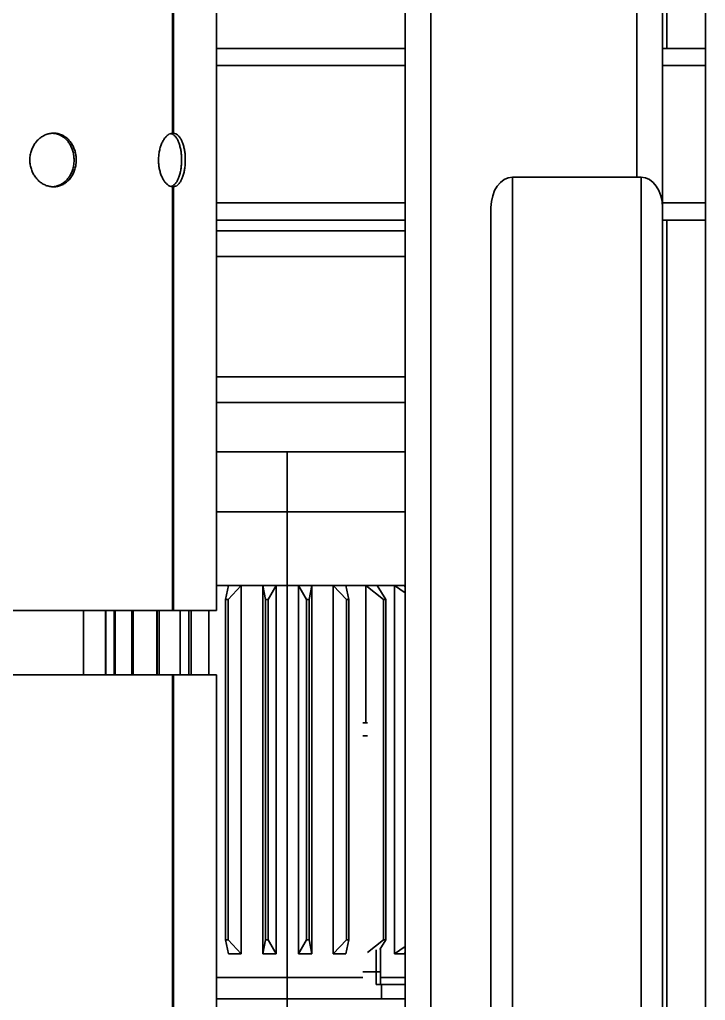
# Model space of a CAD drawing. Header units: millimetres. Extents: x -1052 to 3351, y 0 to 2015.
# Drawn here: x -363.04 to -358.31, y 1715.34 to 1722.1 of the extents above; entities that cross this region are included whole.
import ezdxf

# ---------------------------------------------------------------- set-up
doc = ezdxf.new("R2010")
doc.units = ezdxf.units.MM

msp = doc.modelspace()

# ---------------------------------------------------------------- linework, layer by layer
at = {"color": 7, "linetype": 'Continuous', "lineweight": 35}
for p, q in [((-358.3071, 1700.3826), (-358.3071, 1748.6039)), ((-358.3071, 1700.3826), (-358.3071, 1748.6039)), ((-358.7804, 1729.6704), (-358.7804, 1721.0172)), ((-358.7804, 1729.6704), (-358.7804, 1721.0172)), ((-358.6029, 1729.6704), (-358.6029, 1720.808)), ((-358.6029, 1729.6704), (-358.6029, 1720.808)), ((-358.5733, 1721.9047), (-358.5733, 1729.5964)), ((-358.5733, 1721.9047), (-358.5733, 1729.5964)), ((-360.2004, 1726.8775), (-360.2004, 1700.8264)), ((-360.2004, 1726.8775), (-360.2004, 1700.8264)), ((-360.3779, 1726.6349), (-360.3779, 1720.6474)), ((-360.3779, 1726.6349), (-360.3779, 1720.6474)), ((-361.9845, 1721.3203), (-361.9845, 1724.2418)), ((-361.9845, 1721.3203), (-361.9845, 1724.2418)), ((-361.9772, 1724.2418), (-361.9772, 1721.3203)), ((-361.9772, 1724.2418), (-361.9772, 1721.3203)), ((-361.6796, 1718.0292), (-361.6796, 1724.2418)), ((-361.6796, 1718.0292), (-361.6796, 1724.2418)), ((-360.3779, 1721.9047), (-361.6796, 1721.9047)), ((-360.3779, 1721.9047), (-361.6796, 1721.9047)), ((-358.3071, 1721.9047), (-358.6029, 1721.9047)), ((-358.3071, 1721.9047), (-358.6029, 1721.9047)), ((-360.3779, 1721.7864), (-361.6796, 1721.7864)), ((-360.3779, 1721.7864), (-361.6796, 1721.7864)), ((-358.3071, 1721.7864), (-358.6029, 1721.7864)), ((-358.3071, 1721.7864), (-358.6029, 1721.7864)), ((-361.9772, 1721.3203), (-361.9845, 1721.3203)), ((-361.9772, 1721.3203), (-361.9845, 1721.3203)), ((-359.6383, 1711.6983), (-359.6383, 1721.0172)), ((-358.7508, 1721.0172), (-359.6383, 1721.0172)), ((-359.6383, 1711.6983), (-359.6383, 1721.0172)), ((-358.7508, 1721.0172), (-359.6383, 1721.0172)), ((-358.7508, 1711.6983), (-358.7508, 1721.0172)), ((-358.7508, 1711.6983), (-358.7508, 1721.0172)), ((-361.9845, 1720.9508), (-361.9772, 1720.9508)), ((-361.9845, 1718.0292), (-361.9845, 1720.9508)), ((-361.9845, 1720.9508), (-361.9772, 1720.9508)), ((-361.9845, 1718.0292), (-361.9845, 1720.9508)), ((-361.9772, 1720.9508), (-361.9772, 1718.0292)), ((-361.9772, 1720.9508), (-361.9772, 1718.0292)), ((-360.3779, 1720.8397), (-361.6796, 1720.8397)), ((-360.3779, 1720.8397), (-361.6796, 1720.8397)), ((-358.3071, 1720.8397), (-358.6029, 1720.8397)), ((-358.3071, 1720.8397), (-358.6029, 1720.8397)), ((-359.7863, 1711.6371), (-359.7863, 1720.808)), ((-359.7863, 1711.6371), (-359.7863, 1720.808)), ((-358.6029, 1711.6371), (-358.6029, 1720.808)), ((-358.6029, 1711.6371), (-358.6029, 1720.808)), ((-360.3779, 1720.7213), (-361.6796, 1720.7213)), ((-360.3779, 1720.7213), (-361.6796, 1720.7213)), ((-358.3071, 1720.7213), (-358.6029, 1720.7213)), ((-358.3071, 1720.7213), (-358.6029, 1720.7213)), ((-358.5733, 1714.8786), (-358.5733, 1720.7213)), ((-358.5733, 1714.8786), (-358.5733, 1720.7213)), ((-360.3779, 1720.6474), (-361.6796, 1720.6474)), ((-360.3779, 1720.6474), (-361.6796, 1720.6474)), ((-360.3779, 1720.6474), (-360.3779, 1720.4699)), ((-360.3779, 1720.6474), (-360.3779, 1720.4699)), ((-360.3779, 1720.4699), (-361.6796, 1720.4699)), ((-360.3779, 1720.4699), (-361.6796, 1720.4699)), ((-360.3779, 1720.4699), (-360.3779, 1719.6415)), ((-360.3779, 1720.4699), (-360.3779, 1719.6415)), ((-360.3779, 1719.6415), (-361.6796, 1719.6415)), ((-360.3779, 1719.6415), (-361.6796, 1719.6415)), ((-360.3779, 1719.6415), (-360.3779, 1719.464)), ((-360.3779, 1719.6415), (-360.3779, 1719.464)), ((-360.3779, 1719.464), (-361.6796, 1719.464)), ((-360.3779, 1719.464), (-361.6796, 1719.464)), ((-360.3779, 1719.464), (-360.3779, 1714.6567)), ((-360.3779, 1719.464), (-360.3779, 1714.6567)), ((-361.1915, 1719.1238), (-361.6796, 1719.1238)), ((-361.1915, 1719.1238), (-361.6796, 1719.1238)), ((-361.1915, 1719.1238), (-361.1915, 1718.7085)), ((-360.3779, 1719.1238), (-361.1915, 1719.1238)), ((-361.1915, 1719.1238), (-361.1915, 1718.7085)), ((-360.3779, 1719.1238), (-361.1915, 1719.1238)), ((-361.1915, 1718.7085), (-361.6796, 1718.7085)), ((-361.1915, 1718.7085), (-361.6796, 1718.7085)), ((-361.1915, 1718.7085), (-361.1915, 1718.2008)), ((-360.3779, 1718.7085), (-361.1915, 1718.7085)), ((-361.1915, 1718.7085), (-361.1915, 1718.2008)), ((-360.3779, 1718.7085), (-361.1915, 1718.7085)), ((-361.1915, 1718.2008), (-361.679, 1718.2008)), ((-361.1915, 1718.2008), (-361.679, 1718.2008)), ((-361.5962, 1718.2008), (-361.6169, 1718.1042)), ((-361.5962, 1718.2008), (-361.6169, 1718.1042)), ((-361.5991, 1718.1042), (-361.5087, 1718.2008)), ((-361.5991, 1718.1042), (-361.5087, 1718.2008)), ((-361.5087, 1718.2008), (-361.5087, 1715.6625)), ((-361.5087, 1718.2008), (-361.5087, 1715.6625)), ((-361.3599, 1718.2008), (-361.3421, 1718.1042)), ((-361.3599, 1718.2008), (-361.3599, 1715.6625)), ((-361.3599, 1718.2008), (-361.3421, 1718.1042)), ((-361.3599, 1718.2008), (-361.3599, 1715.6625)), ((-361.3233, 1718.1042), (-361.2678, 1718.2008)), ((-361.3233, 1718.1042), (-361.2678, 1718.2008)), ((-361.2678, 1718.2008), (-361.2678, 1715.6625)), ((-361.2678, 1718.2008), (-361.2678, 1715.6625)), ((-360.3779, 1718.2008), (-361.1915, 1718.2008)), ((-361.1915, 1718.2008), (-361.1915, 1715.4977)), ((-360.3779, 1718.2008), (-361.1915, 1718.2008)), ((-361.1915, 1718.2008), (-361.1915, 1715.4977)), ((-361.1152, 1718.2008), (-361.0597, 1718.1042)), ((-361.1152, 1718.2008), (-361.1152, 1715.6625)), ((-361.1152, 1718.2008), (-361.0597, 1718.1042)), ((-361.1152, 1718.2008), (-361.1152, 1715.6625)), ((-361.0409, 1718.1042), (-361.0231, 1718.2008)), ((-361.0409, 1718.1042), (-361.0231, 1718.2008)), ((-361.0231, 1718.2008), (-361.0231, 1715.6625)), ((-361.0231, 1718.2008), (-361.0231, 1715.6625)), ((-360.8743, 1718.2008), (-360.7839, 1718.1042)), ((-360.8743, 1718.2008), (-360.8743, 1715.6625)), ((-360.8743, 1718.2008), (-360.7839, 1718.1042)), ((-360.8743, 1718.2008), (-360.8743, 1715.6625)), ((-360.7661, 1718.1042), (-360.7868, 1718.2008)), ((-360.7661, 1718.1042), (-360.7868, 1718.2008)), ((-360.6493, 1718.2008), (-360.5285, 1718.1042)), ((-360.6493, 1718.2008), (-360.6493, 1717.2556)), ((-360.6493, 1718.2008), (-360.5285, 1718.1042)), ((-360.6493, 1718.2008), (-360.6493, 1717.2556)), ((-360.5125, 1718.1042), (-360.5708, 1718.2008)), ((-360.5125, 1718.1042), (-360.5708, 1718.2008)), ((-360.4515, 1718.2008), (-360.4515, 1715.6625)), ((-360.4515, 1718.2008), (-360.3779, 1718.1519)), ((-360.4515, 1718.2008), (-360.4515, 1715.6625)), ((-360.4515, 1718.2008), (-360.3779, 1718.1519)), ((-360.3779, 1718.1925), (-360.3859, 1718.2008)), ((-360.3779, 1718.1925), (-360.3859, 1718.2008)), ((-361.5991, 1718.1042), (-361.6169, 1718.1042)), ((-361.6169, 1718.1042), (-361.6169, 1715.7591)), ((-361.5991, 1718.1042), (-361.6169, 1718.1042)), ((-361.6169, 1718.1042), (-361.6169, 1715.7591)), ((-361.5991, 1718.1042), (-361.5991, 1715.7591)), ((-361.5991, 1718.1042), (-361.5991, 1715.7591)), ((-361.3233, 1718.1042), (-361.3421, 1718.1042)), ((-361.3421, 1718.1042), (-361.3421, 1715.7591)), ((-361.3233, 1718.1042), (-361.3421, 1718.1042)), ((-361.3421, 1718.1042), (-361.3421, 1715.7591)), ((-361.3233, 1718.1042), (-361.3233, 1715.7591)), ((-361.3233, 1718.1042), (-361.3233, 1715.7591)), ((-361.0409, 1718.1042), (-361.0597, 1718.1042)), ((-361.0597, 1718.1042), (-361.0597, 1715.7591)), ((-361.0409, 1718.1042), (-361.0597, 1718.1042)), ((-361.0597, 1718.1042), (-361.0597, 1715.7591)), ((-361.0409, 1718.1042), (-361.0409, 1715.7591)), ((-361.0409, 1718.1042), (-361.0409, 1715.7591)), ((-360.7839, 1718.1042), (-360.7839, 1715.7591)), ((-360.7661, 1718.1042), (-360.7839, 1718.1042)), ((-360.7839, 1718.1042), (-360.7839, 1715.7591)), ((-360.7661, 1718.1042), (-360.7839, 1718.1042)), ((-360.7661, 1718.1042), (-360.7661, 1715.7591)), ((-360.7661, 1718.1042), (-360.7661, 1715.7591)), ((-360.5285, 1718.1042), (-360.5285, 1715.7591)), ((-360.5125, 1718.1042), (-360.5285, 1718.1042)), ((-360.5285, 1718.1042), (-360.5285, 1715.7591)), ((-360.5125, 1718.1042), (-360.5285, 1718.1042)), ((-360.5125, 1718.1042), (-360.5125, 1715.7591)), ((-360.5125, 1718.1042), (-360.5125, 1715.7591)), ((-361.9845, 1718.0292), (-363.4548, 1718.0292)), ((-361.9845, 1718.0292), (-363.4548, 1718.0292)), ((-362.5967, 1717.5855), (-362.5967, 1718.0292)), ((-362.5967, 1717.5855), (-362.5967, 1718.0292)), ((-362.4457, 1718.0292), (-362.4457, 1717.5855)), ((-362.4457, 1718.0292), (-362.4457, 1717.5855)), ((-362.4436, 1718.0292), (-362.4436, 1717.5855)), ((-362.4436, 1718.0292), (-362.4436, 1717.5855)), ((-362.3849, 1718.0292), (-362.3849, 1717.5855)), ((-362.3849, 1718.0292), (-362.3849, 1717.5855)), ((-362.3787, 1718.0292), (-362.3787, 1717.5855)), ((-362.3787, 1718.0292), (-362.3787, 1717.5855)), ((-362.2643, 1718.0292), (-362.2643, 1717.5855)), ((-362.2643, 1718.0292), (-362.2643, 1717.5855)), ((-362.2543, 1718.0292), (-362.2543, 1717.5855)), ((-362.2543, 1718.0292), (-362.2543, 1717.5855)), ((-362.0922, 1718.0292), (-362.0922, 1717.5855)), ((-362.0922, 1718.0292), (-362.0922, 1717.5855)), ((-362.0899, 1718.0292), (-362.0899, 1717.5855)), ((-362.0899, 1718.0292), (-362.0899, 1717.5855)), ((-362.0766, 1718.0292), (-362.0766, 1717.5855)), ((-362.0766, 1718.0292), (-362.0766, 1717.5855)), ((-361.9845, 1718.0292), (-361.9772, 1718.0292)), ((-361.9845, 1718.0292), (-361.9772, 1718.0292)), ((-361.6796, 1718.0292), (-361.9772, 1718.0292)), ((-361.6796, 1718.0292), (-361.9772, 1718.0292)), ((-361.9315, 1718.0292), (-361.9315, 1717.5855)), ((-361.9315, 1718.0292), (-361.9315, 1717.5855)), ((-361.8704, 1718.0292), (-361.8704, 1717.5855)), ((-361.8704, 1718.0292), (-361.8704, 1717.5855)), ((-361.8545, 1718.0292), (-361.8545, 1717.5855)), ((-361.8545, 1718.0292), (-361.8545, 1717.5855)), ((-361.7337, 1718.0292), (-361.7337, 1717.5855)), ((-361.7337, 1718.0292), (-361.7337, 1717.5855)), ((-363.4548, 1717.5855), (-361.9845, 1717.5855)), ((-363.4548, 1717.5855), (-361.9845, 1717.5855)), ((-361.9845, 1717.5855), (-361.9772, 1717.5855)), ((-361.9845, 1714.6639), (-361.9845, 1717.5855)), ((-361.9845, 1717.5855), (-361.9772, 1717.5855)), ((-361.9845, 1714.6639), (-361.9845, 1717.5855)), ((-361.9772, 1717.5855), (-361.9772, 1714.6639)), ((-361.9772, 1717.5855), (-361.6796, 1717.5855)), ((-361.9772, 1717.5855), (-361.9772, 1714.6639)), ((-361.9772, 1717.5855), (-361.6796, 1717.5855)), ((-361.6796, 1711.3729), (-361.6796, 1717.5855)), ((-361.6796, 1711.3729), (-361.6796, 1717.5855)), ((-360.638, 1717.2556), (-360.6699, 1717.2556)), ((-360.638, 1717.2556), (-360.6699, 1717.2556)), ((-360.638, 1717.1639), (-360.6699, 1717.1639)), ((-360.638, 1717.1639), (-360.6699, 1717.1639)), ((-361.6169, 1715.7591), (-361.5962, 1715.6625)), ((-361.5991, 1715.7591), (-361.6169, 1715.7591)), ((-361.6169, 1715.7591), (-361.5962, 1715.6625)), ((-361.5991, 1715.7591), (-361.6169, 1715.7591)), ((-361.5087, 1715.6625), (-361.5991, 1715.7591)), ((-361.5087, 1715.6625), (-361.5991, 1715.7591)), ((-361.3421, 1715.7591), (-361.3599, 1715.6625)), ((-361.3421, 1715.7591), (-361.3599, 1715.6625)), ((-361.3233, 1715.7591), (-361.3421, 1715.7591)), ((-361.3233, 1715.7591), (-361.3421, 1715.7591)), ((-361.2678, 1715.6625), (-361.3233, 1715.7591)), ((-361.2678, 1715.6625), (-361.3233, 1715.7591)), ((-361.0597, 1715.7591), (-361.1152, 1715.6625)), ((-361.0597, 1715.7591), (-361.1152, 1715.6625)), ((-361.0409, 1715.7591), (-361.0597, 1715.7591)), ((-361.0409, 1715.7591), (-361.0597, 1715.7591)), ((-361.0231, 1715.6625), (-361.0409, 1715.7591)), ((-361.0231, 1715.6625), (-361.0409, 1715.7591)), ((-360.7839, 1715.7591), (-360.8743, 1715.6625)), ((-360.7839, 1715.7591), (-360.8743, 1715.6625)), ((-360.7868, 1715.6625), (-360.7661, 1715.7591)), ((-360.7868, 1715.6625), (-360.7661, 1715.7591)), ((-360.7661, 1715.7591), (-360.7839, 1715.7591)), ((-360.7661, 1715.7591), (-360.7839, 1715.7591)), ((-360.5285, 1715.7591), (-360.6373, 1715.6721)), ((-360.5285, 1715.7591), (-360.6373, 1715.6721)), ((-360.5535, 1715.6913), (-360.5125, 1715.7591)), ((-360.5535, 1715.6913), (-360.5125, 1715.7591)), ((-360.5125, 1715.7591), (-360.5285, 1715.7591)), ((-360.5125, 1715.7591), (-360.5285, 1715.7591)), ((-360.5776, 1715.6896), (-360.5776, 1715.5368)), ((-360.5776, 1715.6896), (-360.5776, 1715.5368)), ((-360.548, 1715.5368), (-360.548, 1715.7003)), ((-360.548, 1715.5368), (-360.548, 1715.7003)), ((-360.3779, 1715.7115), (-360.4515, 1715.6625)), ((-360.3779, 1715.7115), (-360.4515, 1715.6625)), ((-361.5087, 1715.6625), (-361.5962, 1715.6625)), ((-361.5087, 1715.6625), (-361.5962, 1715.6625)), ((-361.2678, 1715.6625), (-361.3599, 1715.6625)), ((-361.2678, 1715.6625), (-361.3599, 1715.6625)), ((-361.0231, 1715.6625), (-361.1152, 1715.6625)), ((-361.0231, 1715.6625), (-361.1152, 1715.6625)), ((-360.7868, 1715.6625), (-360.8743, 1715.6625)), ((-360.7868, 1715.6625), (-360.8743, 1715.6625)), ((-360.3859, 1715.6625), (-360.4515, 1715.6625)), ((-360.3859, 1715.6625), (-360.4515, 1715.6625)), ((-360.3859, 1715.6625), (-360.3779, 1715.6709)), ((-360.3859, 1715.6625), (-360.3779, 1715.6709)), ((-361.1915, 1715.4977), (-361.6796, 1715.4977)), ((-361.1915, 1715.4977), (-361.6796, 1715.4977)), ((-360.6699, 1715.4977), (-361.1915, 1715.4977)), ((-361.1915, 1715.4977), (-361.1915, 1715.3519)), ((-360.6699, 1715.4977), (-361.1915, 1715.4977)), ((-361.1915, 1715.4977), (-361.1915, 1715.3519)), ((-360.5776, 1715.5368), (-360.6699, 1715.5368)), ((-360.5776, 1715.5368), (-360.6699, 1715.5368)), ((-360.5776, 1715.4503), (-360.5776, 1715.5368)), ((-360.548, 1715.5368), (-360.5776, 1715.5368)), ((-360.5776, 1715.4503), (-360.5776, 1715.5368)), ((-360.548, 1715.5368), (-360.5776, 1715.5368)), ((-360.548, 1715.4503), (-360.548, 1715.5368)), ((-360.548, 1715.4503), (-360.548, 1715.5368)), ((-360.3779, 1715.4977), (-360.548, 1715.4977)), ((-360.3779, 1715.4977), (-360.548, 1715.4977)), ((-360.5406, 1715.4503), (-360.5776, 1715.4503)), ((-360.5406, 1715.4503), (-360.5776, 1715.4503)), ((-360.5406, 1715.4503), (-360.3779, 1715.4503)), ((-360.5406, 1715.3519), (-360.5406, 1715.4503)), ((-360.5406, 1715.4503), (-360.3779, 1715.4503)), ((-360.5406, 1715.3519), (-360.5406, 1715.4503)), ((-361.1915, 1715.3519), (-361.6796, 1715.3519)), ((-361.1915, 1715.3519), (-361.6796, 1715.3519)), ((-361.1915, 1715.3519), (-361.1915, 1715.2484)), ((-360.3779, 1715.3519), (-361.1915, 1715.3519)), ((-361.1915, 1715.3519), (-361.1915, 1715.2484)), ((-360.3779, 1715.3519), (-361.1915, 1715.3519))]:
    msp.add_line(p, q, dxfattribs=at)
for centre, start_param, end_param in [((-359.6383, 1720.808), 0, 1.570796), ((-359.6383, 1720.808), 0, 1.570796), ((-358.7508, 1720.808), 4.712389, 6.283185), ((-358.7508, 1720.808), 4.712389, 6.283185)]:
    msp.add_ellipse(centre, major_axis=(0, 0.2092), ratio=0.707107, start_param=start_param, end_param=end_param, dxfattribs=at)
for points, knots in [([(-362.6475, 1721.1355), (-362.6479, 1721.1459), (-362.6488, 1721.1666), (-362.6554, 1721.1969), (-362.6659, 1721.2254), (-362.6804, 1721.2514), (-362.6983, 1721.274), (-362.7193, 1721.2929), (-362.7429, 1721.3072), (-362.7684, 1721.3167), (-362.7951, 1721.321), (-362.8222, 1721.3201), (-362.8489, 1721.3139), (-362.8746, 1721.3028), (-362.8984, 1721.2868), (-362.9197, 1721.2666), (-362.9377, 1721.2427), (-362.9521, 1721.2157), (-362.9621, 1721.1864), (-362.9675, 1721.1557), (-362.9682, 1721.1244), (-362.9642, 1721.0935), (-362.9554, 1721.0638), (-362.9425, 1721.0361), (-362.9255, 1721.0113), (-362.9051, 1720.9898), (-362.8819, 1720.9726), (-362.8566, 1720.9599), (-362.83, 1720.9522), (-362.8029, 1720.9497), (-362.7761, 1720.9526), (-362.7503, 1720.9605), (-362.7262, 1720.9734), (-362.7043, 1720.9909), (-362.6854, 1721.0125), (-362.6698, 1721.0375), (-362.6582, 1721.0655), (-362.6494, 1721.0982), (-362.6482, 1721.1221), (-362.6475, 1721.1355)], [0, 0, 0, 0, 1.964857, 3.929526, 5.894164, 7.858702, 9.82747, 11.796151, 13.767705, 15.739182, 17.706193, 19.673241, 21.635457, 23.597703, 25.562293, 27.526955, 29.497356, 31.467873, 33.4385, 35.409232, 37.374007, 39.338912, 41.301052, 43.263293, 45.230039, 47.196702, 49.168196, 51.139673, 53.10868, 55.077661, 57.04089, 59.004093, 60.967084, 62.930218, 64.898984, 66.867862, 68.839377, 70.810904, 73.350285, 73.350285, 73.350285, 73.350285]), ([(-362.6475, 1721.1355), (-362.6479, 1721.1459), (-362.6488, 1721.1666), (-362.6554, 1721.1969), (-362.6659, 1721.2254), (-362.6804, 1721.2514), (-362.6983, 1721.274), (-362.7193, 1721.2929), (-362.7429, 1721.3072), (-362.7684, 1721.3167), (-362.7951, 1721.321), (-362.8222, 1721.3201), (-362.8489, 1721.3139), (-362.8746, 1721.3028), (-362.8984, 1721.2868), (-362.9197, 1721.2666), (-362.9377, 1721.2427), (-362.9521, 1721.2157), (-362.9621, 1721.1864), (-362.9675, 1721.1557), (-362.9682, 1721.1244), (-362.9642, 1721.0935), (-362.9554, 1721.0638), (-362.9425, 1721.0361), (-362.9255, 1721.0113), (-362.9051, 1720.9898), (-362.8819, 1720.9726), (-362.8566, 1720.9599), (-362.83, 1720.9522), (-362.8029, 1720.9497), (-362.7761, 1720.9526), (-362.7503, 1720.9605), (-362.7262, 1720.9734), (-362.7043, 1720.9909), (-362.6854, 1721.0125), (-362.6698, 1721.0375), (-362.6582, 1721.0655), (-362.6494, 1721.0982), (-362.6482, 1721.1221), (-362.6475, 1721.1355)], [0, 0, 0, 0, 1.964857, 3.929526, 5.894164, 7.858702, 9.82747, 11.796151, 13.767705, 15.739182, 17.706193, 19.673241, 21.635457, 23.597703, 25.562293, 27.526955, 29.497356, 31.467873, 33.4385, 35.409232, 37.374007, 39.338912, 41.301052, 43.263293, 45.230039, 47.196702, 49.168196, 51.139673, 53.10868, 55.077661, 57.04089, 59.004093, 60.967084, 62.930218, 64.898984, 66.867862, 68.839377, 70.810904, 73.350285, 73.350285, 73.350285, 73.350285]), ([(-362.6623, 1721.1355), (-362.6627, 1721.1459), (-362.6636, 1721.1666), (-362.6702, 1721.1969), (-362.6808, 1721.2254), (-362.6952, 1721.2514), (-362.7131, 1721.274), (-362.7341, 1721.2929), (-362.7577, 1721.3071), (-362.7823, 1721.3167), (-362.7993, 1721.3187), (-362.8074, 1721.3197)], [0, 0, 0, 0, 1.952988, 3.905991, 5.858797, 7.811598, 9.768693, 11.725828, 13.685826, 15.645661, 17.411083, 17.411083, 17.411083, 17.411083]), ([(-362.6623, 1721.1355), (-362.6627, 1721.1459), (-362.6636, 1721.1666), (-362.6702, 1721.1969), (-362.6808, 1721.2254), (-362.6952, 1721.2514), (-362.7131, 1721.274), (-362.7341, 1721.2929), (-362.7577, 1721.3071), (-362.7823, 1721.3167), (-362.7993, 1721.3187), (-362.8074, 1721.3197)], [0, 0, 0, 0, 1.952988, 3.905991, 5.858797, 7.811598, 9.768693, 11.725828, 13.685826, 15.645661, 17.411083, 17.411083, 17.411083, 17.411083]), ([(-361.9845, 1721.3203), (-361.9898, 1721.3193), (-362.0003, 1721.3175), (-362.0159, 1721.3082), (-362.0307, 1721.2944), (-362.0445, 1721.276), (-362.0565, 1721.2536), (-362.0665, 1721.2279), (-362.0739, 1721.1994), (-362.0786, 1721.1692), (-362.0804, 1721.1381), (-362.0791, 1721.1069), (-362.0749, 1721.0766), (-362.0679, 1721.0479), (-362.0584, 1721.0218), (-362.0467, 1720.9987), (-362.0332, 1720.9796), (-362.0181, 1720.9645), (-362.0016, 1720.954), (-361.9902, 1720.9518), (-361.9845, 1720.9508)], [0, 0, 0, 0, 1.660213, 3.320578, 4.980643, 6.640818, 8.30445, 9.968158, 11.633545, 13.298946, 14.95982, 16.620947, 18.278441, 19.936024, 21.596199, 23.256558, 24.921453, 26.586441, 28.389848, 30.193279, 30.193279, 30.193279, 30.193279]), ([(-361.9845, 1721.3203), (-361.9898, 1721.3193), (-362.0003, 1721.3175), (-362.0159, 1721.3082), (-362.0307, 1721.2944), (-362.0445, 1721.276), (-362.0565, 1721.2536), (-362.0665, 1721.2279), (-362.0739, 1721.1994), (-362.0786, 1721.1692), (-362.0804, 1721.1381), (-362.0791, 1721.1069), (-362.0749, 1721.0766), (-362.0679, 1721.0479), (-362.0584, 1721.0218), (-362.0467, 1720.9987), (-362.0332, 1720.9796), (-362.0181, 1720.9645), (-362.0016, 1720.954), (-361.9902, 1720.9518), (-361.9845, 1720.9508)], [0, 0, 0, 0, 1.660213, 3.320578, 4.980643, 6.640818, 8.30445, 9.968158, 11.633545, 13.298946, 14.95982, 16.620947, 18.278441, 19.936024, 21.596199, 23.256558, 24.921453, 26.586441, 28.389848, 30.193279, 30.193279, 30.193279, 30.193279]), ([(-361.9935, 1720.9531), (-361.9916, 1720.9535), (-361.9845, 1720.955), (-361.9733, 1720.9629), (-361.9601, 1720.9765), (-361.9486, 1720.9949), (-361.9388, 1721.0173), (-361.931, 1721.0429), (-361.9252, 1721.0714), (-361.9217, 1721.1015), (-361.9203, 1721.1328), (-361.9212, 1721.1638), (-361.9244, 1721.1943), (-361.9297, 1721.2228), (-361.9372, 1721.2492), (-361.9466, 1721.2721), (-361.9578, 1721.2914), (-361.971, 1721.3063), (-361.9833, 1721.3155), (-361.9914, 1721.3173), (-361.9941, 1721.3179)], [0, 0, 0, 0, 0.617279, 2.293401, 3.922232, 5.598118, 7.230424, 8.9101, 10.543874, 12.225489, 13.854942, 15.532039, 17.158076, 18.831276, 20.46025, 22.136245, 23.769879, 25.450812, 27.215969, 28.096486, 28.096486, 28.096486, 28.096486]), ([(-361.9935, 1720.9531), (-361.9916, 1720.9535), (-361.9845, 1720.955), (-361.9733, 1720.9629), (-361.9601, 1720.9765), (-361.9486, 1720.9949), (-361.9388, 1721.0173), (-361.931, 1721.0429), (-361.9252, 1721.0714), (-361.9217, 1721.1015), (-361.9203, 1721.1328), (-361.9212, 1721.1638), (-361.9244, 1721.1943), (-361.9297, 1721.2228), (-361.9372, 1721.2492), (-361.9466, 1721.2721), (-361.9578, 1721.2914), (-361.971, 1721.3063), (-361.9833, 1721.3155), (-361.9914, 1721.3173), (-361.9941, 1721.3179)], [0, 0, 0, 0, 0.617279, 2.293401, 3.922232, 5.598118, 7.230424, 8.9101, 10.543874, 12.225489, 13.854942, 15.532039, 17.158076, 18.831276, 20.46025, 22.136245, 23.769879, 25.450812, 27.215969, 28.096486, 28.096486, 28.096486, 28.096486]), ([(-361.9772, 1720.9508), (-361.972, 1720.9517), (-361.9618, 1720.9536), (-361.9475, 1720.9628), (-361.9344, 1720.9767), (-361.9229, 1720.9951), (-361.9131, 1721.0175), (-361.9052, 1721.0432), (-361.8995, 1721.0716), (-361.8959, 1721.1018), (-361.8946, 1721.1329), (-361.8956, 1721.1641), (-361.8987, 1721.1944), (-361.9041, 1721.2231), (-361.9116, 1721.2493), (-361.921, 1721.2723), (-361.9323, 1721.2914), (-361.9455, 1721.3066), (-361.9605, 1721.3171), (-361.9716, 1721.3192), (-361.9772, 1721.3203)], [0, 0, 0, 0, 1.614088, 3.228249, 4.84213, 6.45611, 8.073561, 9.690948, 11.310012, 12.928915, 14.543754, 16.158663, 17.770023, 19.381316, 20.995485, 22.609493, 24.228208, 25.846867, 27.600151, 29.35337, 29.35337, 29.35337, 29.35337]), ([(-361.9772, 1720.9508), (-361.972, 1720.9517), (-361.9618, 1720.9536), (-361.9475, 1720.9628), (-361.9344, 1720.9767), (-361.9229, 1720.9951), (-361.9131, 1721.0175), (-361.9052, 1721.0432), (-361.8995, 1721.0716), (-361.8959, 1721.1018), (-361.8946, 1721.1329), (-361.8956, 1721.1641), (-361.8987, 1721.1944), (-361.9041, 1721.2231), (-361.9116, 1721.2493), (-361.921, 1721.2723), (-361.9323, 1721.2914), (-361.9455, 1721.3066), (-361.9605, 1721.3171), (-361.9716, 1721.3192), (-361.9772, 1721.3203)], [0, 0, 0, 0, 1.614088, 3.228249, 4.84213, 6.45611, 8.073561, 9.690948, 11.310012, 12.928915, 14.543754, 16.158663, 17.770023, 19.381316, 20.995485, 22.609493, 24.228208, 25.846867, 27.600151, 29.35337, 29.35337, 29.35337, 29.35337]), ([(-362.8108, 1720.9513), (-362.8042, 1720.9518), (-362.7886, 1720.9529), (-362.7651, 1720.9606), (-362.741, 1720.9734), (-362.7192, 1720.9908), (-362.7003, 1721.0124), (-362.6847, 1721.0375), (-362.673, 1721.0654), (-362.6642, 1721.0982), (-362.663, 1721.1221), (-362.6623, 1721.1355)], [0, 0, 0, 0, 1.444032, 3.393758, 5.343198, 7.292713, 9.248153, 11.203655, 13.161682, 15.11992, 17.644237, 17.644237, 17.644237, 17.644237]), ([(-362.8108, 1720.9513), (-362.8042, 1720.9518), (-362.7886, 1720.9529), (-362.7651, 1720.9606), (-362.741, 1720.9734), (-362.7192, 1720.9908), (-362.7003, 1721.0124), (-362.6847, 1721.0375), (-362.673, 1721.0654), (-362.6642, 1721.0982), (-362.663, 1721.1221), (-362.6623, 1721.1355)], [0, 0, 0, 0, 1.444032, 3.393758, 5.343198, 7.292713, 9.248153, 11.203655, 13.161682, 15.11992, 17.644237, 17.644237, 17.644237, 17.644237])]:
    msp.add_open_spline(points, degree=3, knots=knots, dxfattribs=at)

doc.saveas('drawing.dxf')
